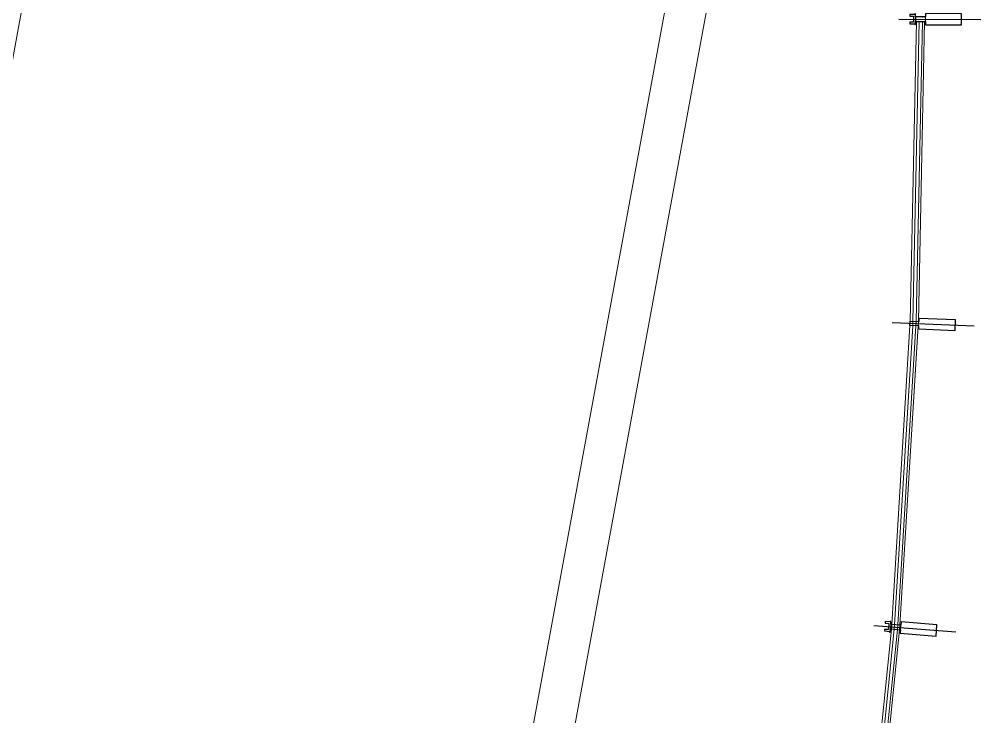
# Model space of a CAD drawing. Header units: centimetres. Extents: x 139057 to 200038, y 34824 to 80516.
# Drawn here: x 173866.1 to 174333.4, y 52384.5 to 52723.6 of the extents above; entities that cross this region are included whole.
import ezdxf

# ---------------------------------------------------------------- set-up
doc = ezdxf.new("R2010")
doc.units = ezdxf.units.CM
doc.header["$LTSCALE"] = 100
doc.linetypes.add('GI-ST-ESC-P1$0$CENTER', pattern=[50.8, 31.75, -6.35, 6.35, -6.35])
doc.layers.get('Defpoints').update_dxf_attribs({"lineweight": 0})
doc.layers.add('430_TAVOLATI_001-AM_0', color=3, linetype='Continuous', lineweight=0)
doc.layers.add('441_SERRAMENTI_001-AM_0', color=1, linetype='Continuous', lineweight=0)
doc.layers.add('GI-ST-ESC-P1$0$A-CLNG-GLAZ', color=1, linetype='Continuous')
doc.layers.add('GI-ST-ESC-P1$0$A-GLAZ-MULL', color=1, linetype='Continuous')

# ---------------------------------------------------------------- blocks, each defined once
blk = doc.blocks.new('GI-ST-ESC-P1$0$FRAME')
at = {"layer": 'Defpoints', "color": 11}
for p, q in [((5, 9.3), (5, 11)), ((18.5, 9.3), (18.5, 11)), ((34.2, 9.3), (34.2, 11)), ((44.9, 9.3), (44.9, 11)), ((5, -9.3), (5, -11)), ((18.5, -9.3), (18.5, -11)), ((34.2, -9.3), (34.2, -11)), ((44.9, -9.3), (44.9, -11))]:
    blk.add_line(p, q, dxfattribs=at)
at = {"layer": 'Defpoints'}
blk.add_line((49, 11), (49, -11), dxfattribs=at)
at = {"layer": 'GI-ST-ESC-P1$0$A-CLNG-GLAZ', "color": 11, "linetype": 'GI-ST-ESC-P1$0$CENTER'}
blk.add_line((-81.1, 0), (317.6, 0), dxfattribs=at)
at = {"layer": 'GI-ST-ESC-P1$0$A-GLAZ-MULL', "color": 11}
blk.add_line((0, 11), (0, -11), dxfattribs=at)
at = {"layer": 'GI-ST-ESC-P1$0$A-GLAZ-MULL', "color": 5}
blk.add_lwpolyline([(-3.3, 23), (-26.5, 23, 0.414214), (-27.5, 22), (-27.5, 16, 0.414214), (-26.5, 15), (-10, 15, -0.414214), (-9.5, 14.5), (-9.5, -14.5, -0.414214), (-10, -15), (-26.5, -15, 0.414214), (-27.5, -16), (-27.5, -22, 0.414214), (-26.5, -23), (-3.3, -23), (-3.3, -25, 0.414214), (-2.3, -26), (0, -26), (0, -11), (49, -11), (49, -27.5), (224, -27.5), (224, 27.5), (49, 27.5), (49, 11), (0, 11), (0, 26), (-2.3, 26, 0.414214), (-3.3, 25)], format="xyb", close=True, dxfattribs=at)
blk = doc.blocks.new('GI-ST-ESC-P1$0$MULL-NO-CAP')
at = {"layer": 'GI-ST-ESC-P1$0$A-CLNG-GLAZ', "color": 11, "linetype": 'GI-ST-ESC-P1$0$CENTER'}
blk.add_line((193.7, -235.8), (-59.4, 72.4), dxfattribs=at)
at = {"layer": 'GI-ST-ESC-P1$0$A-GLAZ-MULL', "color": 5}
blk.add_lwpolyline([(130.6, -176.3), (147.6, -162.3), (119.6, -128.2), (132.3, -117.8), (21.2, 17.5), (-21.2, -17.5), (89.8, -152.7), (102.6, -142.2), (130.6, -176.3)], dxfattribs=at)

msp = doc.modelspace()

# ---------------------------------------------------------------- linework, layer by layer
at = {"layer": '430_TAVOLATI_001-AM_0'}
for p, q in [((173808.95, 52411.63, 0), (173886.93, 52834.59, 0)), ((174004.81, 51778.34, 0), (174189.26, 52778.85, 0)), ((174086.88, 52113.18, 0), (174208.92, 52775.22, 0))]:
    msp.add_line(p, q, dxfattribs=at)
at = {"layer": '441_SERRAMENTI_001-AM_0', "elevation": 0}
for points in [[(173885.24, 51017.87), (173949.71, 51148.43), (173950.65, 51150.42), (174009.87, 51283.44), (174010.73, 51285.46), (174064.76, 51421.11), (174065.53, 51423.17), (174113.85, 51560.09), (174114.54, 51562.18), (174157.51, 51701.31), (174158.11, 51703.42), (174195.51, 51844.14), (174196.03, 51846.28), (174227.8, 51988.38), (174228.24, 51990.53), (174254.33, 52133.78), (174254.68, 52135.95), (174275.06, 52280.13), (174275.32, 52282.31), (174289.95, 52427.18), (174290.12, 52429.37), (174298.97, 52574.71), (174299.06, 52576.91), (174302.12, 52722.5)], [(173886.45, 51017.26), (173950.93, 51147.84), (173951.88, 51149.86), (174011.11, 51282.9), (174011.98, 51284.95), (174066.02, 51420.62), (174066.8, 51422.71), (174115.13, 51559.66), (174115.83, 51561.77), (174158.8, 51700.92), (174159.42, 51703.06), (174196.82, 51843.81), (174197.35, 51845.97), (174229.12, 51988.09), (174229.57, 51990.28), (174255.66, 52133.55), (174256.02, 52135.75), (174276.4, 52279.95), (174276.66, 52282.16), (174291.29, 52427.06), (174291.47, 52429.28), (174300.32, 52574.64), (174300.41, 52576.86), (174303.47, 52722.47)], [(173887.85, 51016.55), (173952.34, 51147.16), (173953.3, 51149.21), (174012.55, 51282.28), (174013.42, 51284.35), (174067.48, 51420.04), (174068.28, 51422.18), (174116.62, 51559.16), (174117.32, 51561.29), (174160.31, 51700.47), (174160.93, 51702.64), (174198.34, 51843.42), (174198.88, 51845.61), (174230.66, 51987.77), (174231.11, 51989.98), (174257.21, 52133.29), (174257.57, 52135.51), (174277.95, 52279.75), (174278.22, 52281.99), (174292.85, 52426.91), (174293.04, 52429.17), (174301.89, 52574.56), (174301.98, 52576.82), (174305.04, 52722.52)], [(173888.81, 51016.07), (173953.31, 51146.7), (173954.28, 51148.76), (174013.54, 51281.85), (174014.42, 51283.94), (174068.48, 51419.66), (174069.29, 51421.81), (174117.64, 51558.81), (174118.35, 51560.97), (174161.34, 51700.16), (174161.97, 51702.36), (174199.38, 51843.15), (174199.92, 51845.37), (174231.71, 51987.54), (174232.16, 51989.78), (174258.27, 52133.1), (174258.63, 52135.35), (174279.02, 52279.61), (174279.29, 52281.87), (174293.92, 52426.82), (174294.11, 52429.09), (174302.96, 52574.51), (174303.05, 52576.78), (174306.12, 52722.49)]]:
    msp.add_lwpolyline(points, dxfattribs=at)

# ---------------------------------------------------------------- block references
at = {"layer": 'GI-ST-ESC-P1$0$A-GLAZ-MULL', "yscale": 0.1, "zscale": 0.1}
for name, p, xscale, rotation in [('GI-ST-ESC-P1$0$FRAME', (174301.62, 52723.6, 0), 0.1, 359.8756008259475), ('GI-ST-ESC-P1$0$MULL-NO-CAP', (174320.9, 52574.91, 0), -0.1, 307.0582903839655)]:
    msp.add_blockref(name, p, dxfattribs=dict(at, xscale=xscale, rotation=rotation))
at = {"layer": 'GI-ST-ESC-P1$0$A-GLAZ-MULL', "color": 1, "xscale": 0.1, "yscale": 0.1, "zscale": 0.1, "rotation": 355.3760965532865}
msp.add_blockref('GI-ST-ESC-P1$0$FRAME', (174289.54, 52428.32, 0), dxfattribs=at)

doc.saveas('drawing.dxf')
